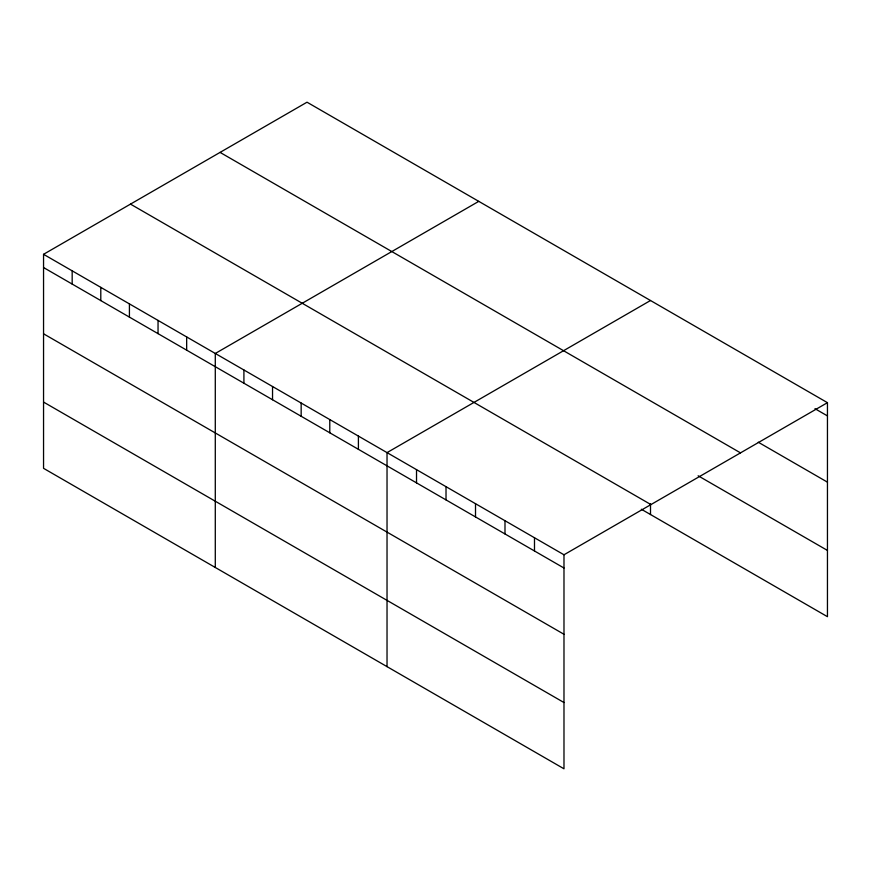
<?xml version="1.0" encoding="UTF-8"?>
<svg xmlns="http://www.w3.org/2000/svg" width="871" height="871" viewBox="0 0 871 871"><rect width="100%" height="100%" fill="white"/><g stroke="black" fill="none" stroke-linecap="round" stroke-linejoin="round"><path stroke-width="1.31" d="M43.55 254.31L563.983 554.783L563.983 768.799L43.55 468.326L43.55 254.31L307.017 102.201L827.45 402.674L827.45 616.69L641.339 509.241M478.767 201.353L215.289 353.474L215.289 567.489M650.506 300.506L387.029 452.626L387.029 666.642M563.983 554.783L827.45 402.674M814.973 408.695L827.45 415.903M758.26 442.207L827.45 482.153M220.08 152.403L740.502 452.866M698.139 475.773L827.45 550.428M130.498 204.119L650.92 504.581M43.55 267.539L563.983 568.012M43.55 333.8L563.983 634.273M43.55 402.075L563.983 702.538M650.506 503.928L650.506 514.521M534.489 537.755L534.489 550.984M504.995 520.727L504.995 533.956M475.512 503.699L475.512 516.928M446.017 486.671L446.017 499.9M416.523 469.654L416.523 482.882M358.406 436.099L358.406 449.327M329.782 419.572L329.782 432.8M301.159 403.044L301.159 416.273M272.536 386.517L272.536 399.745M243.913 369.99L243.913 383.218M186.666 336.946L186.666 350.175M158.043 320.419L158.043 333.647M129.42 303.892L129.42 317.12M100.796 287.365L100.796 300.593M72.173 270.837L72.173 284.066"/></g></svg>
